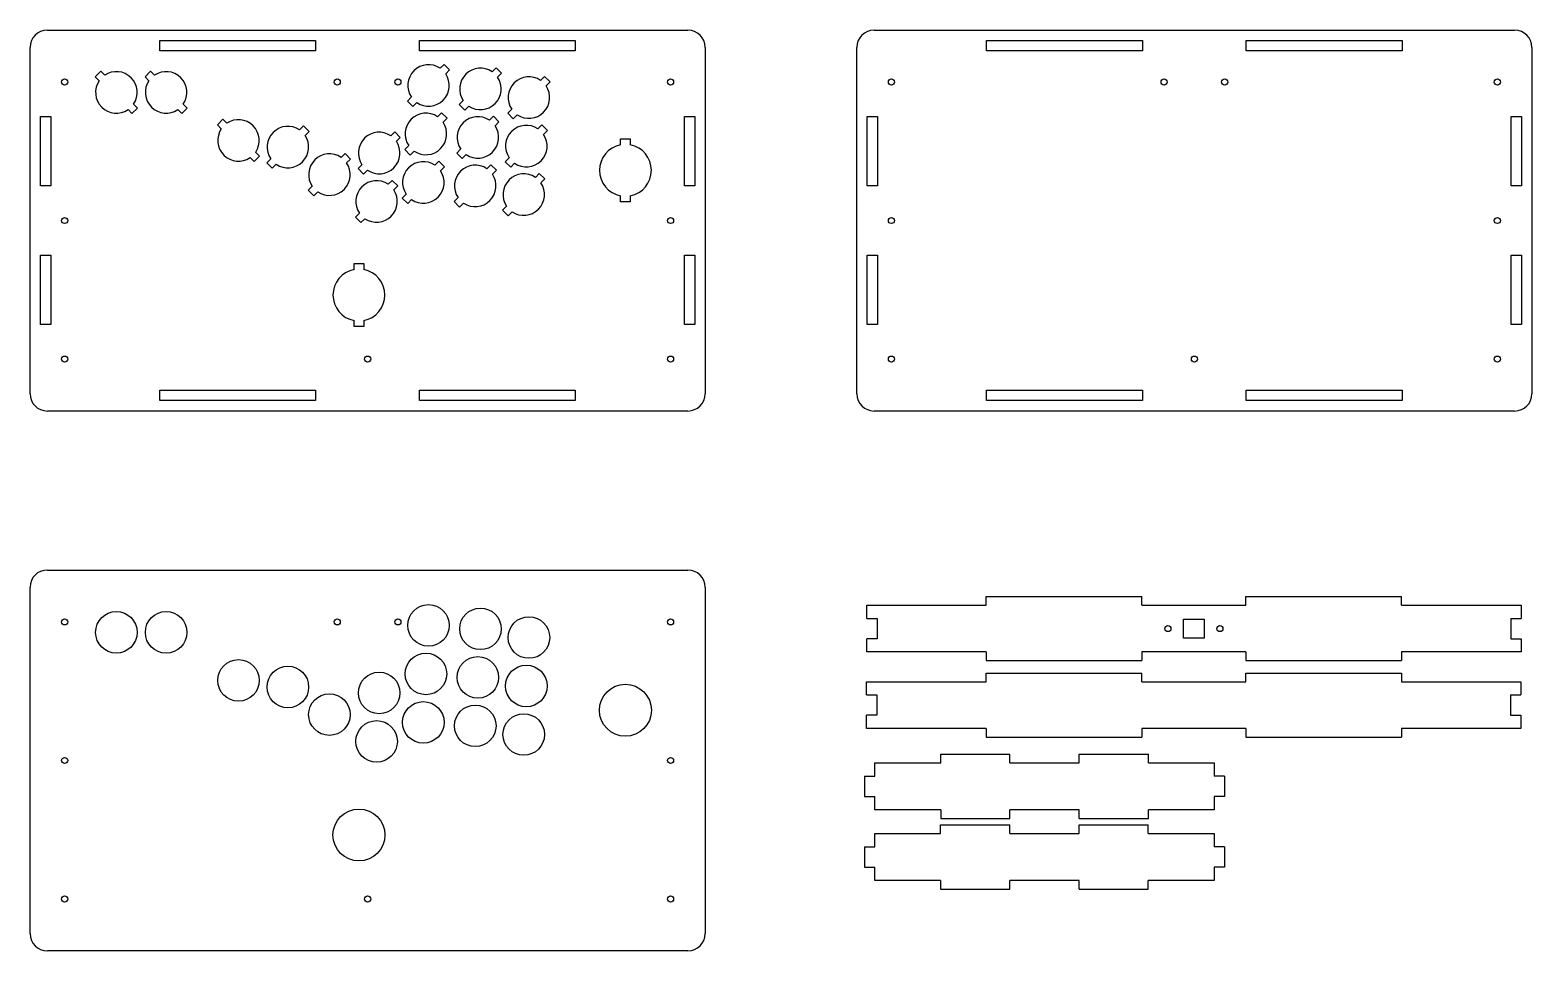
# Model space of a CAD drawing. Header units: millimetres. Extents: x -45 to 823, y -1491 to -959.
import ezdxf

# ---------------------------------------------------------------- set-up
doc = ezdxf.new("R2010")
doc.units = ezdxf.units.MM

# ---------------------------------------------------------------- blocks, each defined once
blk = doc.blocks.new('wwqewq')
at = {"color": 0}
for p, q in [((-185, 220), (185, 220)), ((-195, 10), (-195, 210)), ((195, 210), (195, 10)), ((185, 0), (-185, 0))]:
    blk.add_line(p, q, dxfattribs=at)
for centre in [(-175, 190), (-17.5, 190), (17.5, 190), (175, 190), (-175, 110), (175, 110), (-175, 30), (0.03, 30), (175, 30)]:
    blk.add_circle(centre, 1.75, dxfattribs=at)
for centre, start, end in [((-185, 210), 90, 180), ((185, 210), 0, 90), ((-185, 10), 180, 270), ((185, 10), 270, 0)]:
    blk.add_arc(centre, 10, start, end, dxfattribs=at)
blk = doc.blocks.new('awegewa')
for points in [[(45.11, 194.74), (47.38, 197.02), (44.2, 200.2), (41.93, 197.93)], [(-151.86, 193.93), (-154.14, 196.2), (-157.32, 193.02), (-155.05, 190.74)], [(-123.12, 193.93), (-125.4, 196.2), (-128.58, 193.02), (-126.31, 190.74)], [(75.11, 192.74), (77.38, 195.02), (74.2, 198.2), (71.93, 195.93)], [(103.11, 187.74), (105.38, 190.02), (102.2, 193.2), (99.93, 190.93)], [(-135.19, 177.26), (-132.92, 174.98), (-136.1, 171.8), (-138.38, 174.07)], [(-106.45, 177.26), (-104.18, 174.98), (-107.36, 171.8), (-109.64, 174.07)], [(28.44, 178.07), (26.17, 175.8), (22.99, 178.98), (25.26, 181.26)], [(58.44, 176.07), (56.17, 173.8), (52.99, 176.98), (55.26, 179.26)], [(86.44, 171.07), (84.17, 168.8), (80.99, 171.98), (83.26, 174.26)], [(-81.33, 166.18), (-83.6, 168.45), (-86.78, 165.27), (-84.51, 163)], [(43.61, 166.74), (45.88, 169.02), (42.7, 172.2), (40.43, 169.93)], [(73.61, 164.74), (75.88, 167.02), (72.7, 170.2), (70.43, 167.93)], [(101.61, 159.74), (103.88, 162.02), (100.7, 165.2), (98.43, 162.93)], [(-39.3, 162.36), (-37.03, 164.63), (-33.85, 161.45), (-36.12, 159.17)], [(16.61, 155.74), (18.88, 158.02), (15.7, 161.2), (13.43, 158.93)], [(146.14, 153.74), (146.14, 157.2), (151.74, 157.2), (151.74, 153.74)], [(-64.66, 149.51), (-62.39, 147.24), (-65.57, 144.06), (-67.84, 146.33)], [(-15.32, 146.43), (-13.05, 148.7), (-9.87, 145.52), (-12.14, 143.24)], [(26.94, 150.07), (24.67, 147.8), (21.49, 150.98), (23.76, 153.26)], [(56.94, 148.07), (54.67, 145.8), (51.49, 148.98), (53.76, 151.26)], [(-55.97, 145.69), (-58.24, 143.41), (-55.06, 140.23), (-52.79, 142.5)], [(-0.06, 139.07), (-2.33, 136.8), (-5.51, 139.98), (-3.24, 142.26)], [(42.11, 138.74), (44.38, 141.02), (41.2, 144.2), (38.93, 141.93)], [(72.11, 136.74), (74.38, 139.02), (71.2, 142.2), (68.93, 139.93)], [(84.94, 143.07), (82.67, 140.8), (79.49, 143.98), (81.76, 146.26)], [(15.11, 127.74), (17.38, 130.02), (14.2, 133.2), (11.93, 130.93)], [(100.11, 131.74), (102.38, 134.02), (99.2, 137.2), (96.93, 134.93)], [(-31.99, 129.76), (-34.26, 127.48), (-31.08, 124.3), (-28.81, 126.57)], [(25.44, 122.07), (23.17, 119.8), (19.99, 122.98), (22.26, 125.26)], [(55.44, 120.07), (53.17, 117.8), (49.99, 120.98), (52.26, 123.26)], [(151.74, 124.26), (151.74, 120.8), (146.14, 120.8), (146.14, 124.26)], [(-1.56, 111.07), (-3.83, 108.8), (-7.01, 111.98), (-4.74, 114.26)], [(83.44, 115.07), (81.17, 112.8), (77.99, 115.98), (80.26, 118.26)], [(-7.8, 81.7), (-7.8, 85.17), (-2.2, 85.17), (-2.2, 81.7)], [(-2.2, 52.23), (-2.2, 48.77), (-7.8, 48.77), (-7.8, 52.23)]]:
    blk.add_lwpolyline(points)
at = {"color": 0}
for centre, radius, start, end in [((35.19, 188), 12, 55.80692, 214.19308), ((-145.12, 184), 12, 325.80692, 124.19308), ((-116.38, 184), 12, 325.80692, 124.19308), ((35.19, 188), 12, 235.80692, 34.19308), ((65.19, 186), 12, 55.80692, 214.19308), ((65.19, 186), 12, 235.80692, 34.19308), ((93.19, 181), 12, 55.80692, 214.19308), ((-145.12, 184), 12, 145.80692, 304.19308), ((-116.38, 184), 12, 145.80692, 304.19308), ((93.19, 181), 12, 235.80692, 34.19308), ((-74.58, 156.25), 12, 325.80692, 124.19308), ((33.69, 160), 12, 55.80692, 214.19308), ((33.69, 160), 12, 235.80692, 34.19308), ((63.69, 158), 12, 55.80692, 214.19308), ((91.69, 153), 12, 55.80692, 214.19308), ((-74.58, 156.25), 12, 145.80692, 304.19308), ((-46.05, 152.43), 12, 55.80692, 214.19308), ((-46.05, 152.43), 12, 235.80692, 34.19308), ((6.69, 149), 12, 55.80692, 214.19308), ((63.69, 158), 12, 235.80692, 34.19308), ((91.69, 153), 12, 235.80692, 34.19308), ((-22.06, 136.5), 12, 55.80692, 214.19308), ((6.69, 149), 12, 235.80692, 34.19308), ((148.94, 139), 15, 100.75832, 259.24168), ((148.94, 139), 15, 280.75832, 79.24168), ((-22.06, 136.5), 12, 235.80692, 34.19308), ((32.19, 132), 12, 55.80692, 214.19308), ((62.19, 130), 12, 55.80692, 214.19308), ((5.19, 121), 12, 55.80692, 214.19308), ((32.19, 132), 12, 235.80692, 34.19308), ((62.19, 130), 12, 235.80692, 34.19308), ((90.19, 125), 12, 55.80692, 214.19308), ((90.19, 125), 12, 235.80692, 34.19308), ((5.19, 121), 12, 235.80692, 34.19308), ((-5, 66.97), 15, 100.75832, 259.24168), ((-5, 66.97), 15, 280.75832, 79.24168)]:
    blk.add_arc(centre, radius, start, end, dxfattribs=at)
blk = doc.blocks.new('sawegw')
at = {"color": 0}
for centre, radius in [((35.19, 188), 12), ((-145.12, 184), 12), ((-116.38, 184), 12), ((65.19, 186), 12), ((93.19, 181), 12), ((-74.58, 156.25), 12), ((33.69, 160), 12), ((63.69, 158), 12), ((91.69, 153), 12), ((-46.05, 152.43), 12), ((6.69, 149), 12), ((-22.06, 136.5), 12), ((148.94, 139), 15), ((32.19, 132), 12), ((62.19, 130), 12), ((5.19, 121), 12), ((90.19, 125), 12), ((-5, 66.97), 15)]:
    blk.add_circle(centre, radius, dxfattribs=at)

msp = doc.modelspace()

# ---------------------------------------------------------------- linework, layer by layer
at = {"color": 7}
for p, q in [((442.58, -959.47), (812.58, -959.47)), ((29.97, -965.47), (119.97, -965.47)), ((29.97, -971.47), (29.97, -965.47)), ((119.97, -971.47), (29.97, -971.47)), ((119.97, -965.47), (119.97, -971.47)), ((179.97, -965.47), (269.97, -965.47)), ((179.97, -971.47), (179.97, -965.47)), ((269.97, -971.47), (179.97, -971.47)), ((269.97, -965.47), (269.97, -971.47)), ((432.58, -1169.47), (432.58, -969.47)), ((507.58, -965.47), (597.58, -965.47)), ((507.58, -971.47), (507.58, -965.47)), ((597.58, -971.47), (507.58, -971.47)), ((597.58, -965.47), (597.58, -971.47)), ((657.58, -965.47), (747.58, -965.47)), ((657.58, -971.47), (657.58, -965.47)), ((747.58, -971.47), (657.58, -971.47)), ((747.58, -965.47), (747.58, -971.47)), ((822.58, -969.47), (822.58, -1169.47)), ((-39.03, -1009.47), (-33.03, -1009.47)), ((-39.03, -1049.47), (-39.03, -1009.47)), ((-33.03, -1009.47), (-33.03, -1049.47)), ((332.97, -1009.47), (338.97, -1009.47)), ((332.97, -1049.47), (332.97, -1009.47)), ((338.97, -1009.47), (338.97, -1049.47)), ((438.58, -1009.47), (444.58, -1009.47)), ((438.58, -1049.47), (438.58, -1009.47)), ((444.58, -1009.47), (444.58, -1049.47)), ((810.58, -1009.47), (816.58, -1009.47)), ((810.58, -1049.47), (810.58, -1009.47)), ((816.58, -1009.47), (816.58, -1049.47)), ((-33.03, -1049.47), (-39.03, -1049.47)), ((338.97, -1049.47), (332.97, -1049.47)), ((444.58, -1049.47), (438.58, -1049.47)), ((816.58, -1049.47), (810.58, -1049.47)), ((-39.03, -1089.47), (-33.03, -1089.47)), ((-39.03, -1129.47), (-39.03, -1089.47)), ((-33.03, -1089.47), (-33.03, -1129.47)), ((332.97, -1089.47), (338.97, -1089.47)), ((332.97, -1129.47), (332.97, -1089.47)), ((338.97, -1089.47), (338.97, -1129.47)), ((438.58, -1089.47), (444.58, -1089.47)), ((438.58, -1129.47), (438.58, -1089.47)), ((444.58, -1089.47), (444.58, -1129.47)), ((810.58, -1089.47), (816.58, -1089.47)), ((810.58, -1129.47), (810.58, -1089.47)), ((816.58, -1089.47), (816.58, -1129.47)), ((-33.03, -1129.47), (-39.03, -1129.47)), ((338.97, -1129.47), (332.97, -1129.47)), ((444.58, -1129.47), (438.58, -1129.47)), ((816.58, -1129.47), (810.58, -1129.47)), ((29.97, -1167.47), (119.97, -1167.47)), ((29.97, -1173.47), (29.97, -1167.47)), ((119.97, -1167.47), (119.97, -1173.47)), ((179.97, -1167.47), (269.97, -1167.47)), ((179.97, -1173.47), (179.97, -1167.47)), ((269.97, -1167.47), (269.97, -1173.47)), ((507.58, -1167.47), (597.58, -1167.47)), ((507.58, -1173.47), (507.58, -1167.47)), ((597.58, -1167.47), (597.58, -1173.47)), ((657.58, -1167.47), (747.58, -1167.47)), ((657.58, -1173.47), (657.58, -1167.47)), ((747.58, -1167.47), (747.58, -1173.47)), ((119.97, -1173.47), (29.97, -1173.47)), ((269.97, -1173.47), (179.97, -1173.47)), ((812.58, -1179.47), (442.58, -1179.47)), ((597.58, -1173.47), (507.58, -1173.47)), ((747.58, -1173.47), (657.58, -1173.47)), ((438.31, -1299.23), (438.31, -1291.62)), ((438.31, -1291.62), (507.31, -1291.62)), ((507.31, -1286.62), (597.31, -1286.62)), ((597.31, -1291.62), (657.31, -1291.62)), ((657.31, -1286.62), (747.31, -1286.62)), ((747.31, -1291.62), (816.31, -1291.62)), ((816.31, -1291.62), (816.31, -1299.23)), ((438.31, -1299.23), (444.31, -1299.23)), ((444.31, -1299.23), (444.31, -1311.01)), ((621.31, -1299.62), (633.31, -1299.62)), ((621.31, -1310.62), (621.31, -1299.62)), ((633.31, -1299.62), (633.31, -1310.62)), ((810.31, -1299.23), (810.31, -1311.01)), ((810.31, -1299.23), (816.31, -1299.23)), ((438.31, -1318.62), (438.31, -1311.01)), ((444.31, -1311.01), (438.31, -1311.01)), ((507.31, -1318.62), (438.31, -1318.62)), ((657.31, -1318.62), (597.31, -1318.62)), ((633.31, -1310.62), (621.31, -1310.62)), ((816.31, -1318.62), (747.31, -1318.62)), ((810.31, -1311.01), (816.31, -1311.01)), ((816.31, -1311.01), (816.31, -1318.62)), ((507.31, -1323.62), (597.31, -1323.62)), ((657.31, -1323.62), (747.31, -1323.62)), ((438.2, -1343.41), (438.2, -1335.8)), ((438.2, -1335.8), (507.2, -1335.8)), ((507.2, -1330.8), (597.2, -1330.8)), ((597.2, -1335.8), (657.2, -1335.8)), ((657.2, -1330.8), (747.2, -1330.8)), ((747.2, -1335.8), (816.2, -1335.8)), ((816.2, -1335.8), (816.2, -1343.41)), ((438.2, -1343.41), (444.2, -1343.41)), ((444.2, -1343.41), (444.2, -1355.19)), ((810.2, -1343.41), (810.2, -1355.19)), ((810.2, -1343.41), (816.2, -1343.41)), ((438.2, -1362.8), (438.2, -1355.19)), ((444.2, -1355.19), (438.2, -1355.19)), ((810.2, -1355.19), (816.2, -1355.19)), ((816.2, -1355.19), (816.2, -1362.8)), ((507.2, -1362.8), (438.2, -1362.8)), ((507.2, -1367.8), (597.2, -1367.8)), ((657.2, -1362.8), (597.2, -1362.8)), ((657.2, -1367.8), (747.2, -1367.8)), ((816.2, -1362.8), (747.2, -1362.8)), ((481.05, -1377.72), (521.05, -1377.72)), ((561.05, -1377.72), (601.05, -1377.72)), ((443.05, -1382.72), (481.05, -1382.72)), ((443.05, -1390.33), (443.05, -1382.72)), ((521.05, -1382.72), (561.05, -1382.72)), ((601.05, -1382.72), (639.05, -1382.72)), ((639.05, -1382.72), (639.05, -1390.33)), ((437.05, -1390.33), (437.05, -1402.11)), ((437.05, -1390.33), (443.05, -1390.33)), ((645.05, -1390.33), (639.05, -1390.33)), ((645.05, -1390.33), (645.05, -1402.11)), ((437.05, -1402.11), (443.05, -1402.11)), ((443.05, -1409.72), (443.05, -1402.11)), ((645.05, -1402.11), (639.05, -1402.11)), ((639.05, -1402.11), (639.05, -1409.72)), ((481.05, -1409.72), (443.05, -1409.72)), ((561.05, -1409.72), (521.05, -1409.72)), ((639.05, -1409.72), (601.05, -1409.72)), ((480.95, -1418.53), (520.95, -1418.53)), ((481.05, -1414.72), (521.05, -1414.72)), ((560.95, -1418.53), (600.95, -1418.53)), ((561.05, -1414.72), (601.05, -1414.72)), ((436.95, -1431.14), (436.95, -1442.92)), ((436.95, -1431.14), (442.95, -1431.14)), ((442.95, -1423.53), (480.95, -1423.53)), ((442.95, -1431.14), (442.95, -1423.53)), ((520.95, -1423.53), (560.95, -1423.53)), ((600.95, -1423.53), (638.95, -1423.53)), ((638.95, -1423.53), (638.95, -1431.14)), ((644.95, -1431.14), (638.95, -1431.14)), ((644.95, -1431.14), (644.95, -1442.92)), ((436.95, -1442.92), (442.95, -1442.92)), ((442.95, -1450.53), (442.95, -1442.92)), ((644.95, -1442.92), (638.95, -1442.92)), ((638.95, -1442.92), (638.95, -1450.53)), ((480.95, -1450.53), (442.95, -1450.53)), ((480.95, -1455.53), (520.95, -1455.53)), ((560.95, -1450.53), (520.95, -1450.53)), ((560.95, -1455.53), (600.95, -1455.53)), ((638.95, -1450.53), (600.95, -1450.53))]:
    msp.add_line(p, q, dxfattribs=at)
for p, q in [((507.31, -1291.62), (507.31, -1286.62)), ((597.31, -1291.62), (597.31, -1286.62)), ((657.31, -1291.62), (657.31, -1286.62)), ((747.31, -1291.62), (747.31, -1286.62)), ((507.31, -1318.62), (507.31, -1323.62)), ((597.31, -1318.62), (597.31, -1323.62)), ((657.31, -1318.62), (657.31, -1323.62)), ((747.31, -1318.62), (747.31, -1323.62)), ((507.2, -1335.8), (507.2, -1330.8)), ((597.2, -1335.8), (597.2, -1330.8)), ((657.2, -1335.8), (657.2, -1330.8)), ((747.2, -1330.8), (747.2, -1335.8)), ((507.2, -1362.8), (507.2, -1367.8)), ((597.2, -1362.8), (597.2, -1367.8)), ((657.2, -1362.8), (657.2, -1367.8)), ((747.2, -1362.8), (747.2, -1367.8)), ((481.05, -1382.72), (481.05, -1377.72)), ((521.05, -1382.72), (521.05, -1377.72)), ((561.05, -1382.72), (561.05, -1377.72)), ((601.05, -1382.72), (601.05, -1377.72)), ((481.05, -1409.72), (481.05, -1414.72)), ((521.05, -1414.72), (521.05, -1409.72)), ((561.05, -1414.72), (561.05, -1409.72)), ((601.05, -1414.72), (601.05, -1409.72)), ((480.95, -1423.53), (480.95, -1418.53)), ((520.95, -1423.53), (520.95, -1418.53)), ((560.95, -1423.53), (560.95, -1418.53)), ((600.95, -1423.53), (600.95, -1418.53)), ((480.95, -1450.53), (480.95, -1455.53)), ((520.95, -1455.53), (520.95, -1450.53)), ((560.95, -1455.53), (560.95, -1450.53)), ((600.95, -1455.53), (600.95, -1450.53))]:
    msp.add_line(p, q)
for centre in [(452.58, -989.47), (610.08, -989.47), (645.08, -989.47), (802.58, -989.47), (452.58, -1069.47), (802.58, -1069.47), (452.58, -1149.47), (627.58, -1149.47), (802.58, -1149.47), (612.31, -1305.12), (642.31, -1305.12)]:
    msp.add_circle(centre, 1.75, dxfattribs=at)
for centre, start, end in [((442.58, -969.47), 90, 180), ((812.58, -969.47), 0, 90), ((442.58, -1169.47), 180, 270), ((812.58, -1169.47), 270, 0)]:
    msp.add_arc(centre, 10, start, end, dxfattribs=at)

# ---------------------------------------------------------------- block references
for name, p in [('wwqewq', (149.97, -1179.47)), ('awegewa', (149.97, -1179.47)), ('wwqewq', (149.97, -1491.29)), ('sawegw', (149.97, -1491.29))]:
    msp.add_blockref(name, p)

doc.saveas('drawing.dxf')
